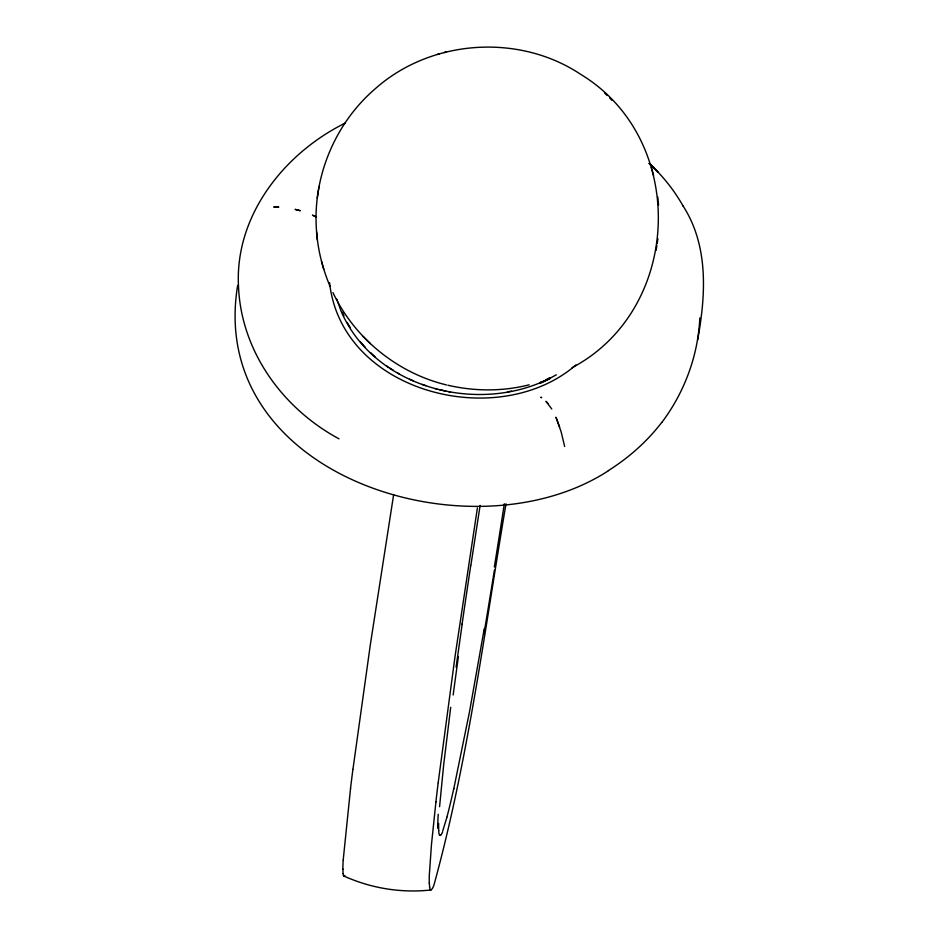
<?xml version="1.0" encoding="UTF-8"?>
<svg xmlns="http://www.w3.org/2000/svg" width="938" height="938" viewBox="0 0 938 938"><rect width="100%" height="100%" fill="white"/><g stroke="black" fill="none" stroke-linecap="round" stroke-linejoin="round"><path stroke-width="1.41" d="M438.621 823.388L438.667 830.622M429.416 873.747L431.468 844.505L435.936 801.779M343.214 859.947L350.578 788.108M439.57 806.727L443.697 764.587L450.709 707.287M572.11 367.684C682.77 309.036 688.199 139.645 580.915 74.489C518.855 32.994 430.319 39.267 374.79 89.157C333.482 124.813 311.146 180.975 316.927 235.25M661.876 422.381C684.494 392.272 698.13 355.584 699.83 317.912M697.638 339.943C705.845 295.06 708.811 245.65 682.852 205.598M438.198 782.62L454.93 657.186L477.407 507.915M352.993 768.972L370.487 643.667L393.667 494.502M456.103 667.117L462.223 623.782M470.911 565.063L480.127 505.406M319.026 186.521L317.243 198.106M504.327 503.8L501.853 519.722A329.109 12.393 -81.2 0 1 494.338 567.021M506.016 503.776C484.418 631.239 468.179 760.366 433.907 885.214A386.081 13.918 -80.9 0 1 432.301 888.673L431.023 889.974C401.323 893.257 371.061 888.333 343.859 876.022L343.601 875.752M656.131 250.305L656.87 245.533M657.175 243.505L657.913 238.721M484.289 628.495L469.446 712.106L453.734 789.034M237.642 285.41C206.231 476.973 472.177 559.517 608.492 470.688M446.922 817.256L442.748 830.869M344.844 875.412L343.859 876.022M575.932 364.964C497.996 432.395 341.713 392.717 329.59 282.795M556.316 374.778C483.527 416.859 373.641 390.02 340.388 309.54M345.512 122.96C284.566 152.859 234.887 215.271 238.475 285.773A235.59 192.126 6.7 0 0 245.65 328.019C260.26 375.575 295.47 415.405 339.017 438.832M545.459 380.183L550.524 377.651M540.863 382.493L544.31 380.758M546.197 380.547L549.985 378.659M545.564 379.972L550.196 377.697M540.288 383.325L545.459 380.922M540.323 382.376L542.035 381.649M437.284 54.427L439.453 53.841M444.014 52.551L445.984 52.024M529.173 384.803C502.674 391.568 474.593 391.439 448.001 385.248M507.458 391.885L511.515 391.111M440.379 835.266L439.746 835.348A328.957 12.018 -80.9 0 1 438.691 830.482M431.023 889.974L430.366 889.646A386.362 13.929 -80.9 0 1 429.651 887.465M448.47 391.65L450.439 392.049M439.148 389.598L445.89 391.087M435.15 388.602L437.038 389.129M446.629 384.967C397.442 373.16 354.564 338.278 332.92 292.574M425.723 385.67L422.065 384.416M413.224 380.84L409.554 379.222M316.516 216.924L312.471 215.154L316.188 216.877M397.595 372.984L399.283 373.981M389.727 368.059L393.081 370.17M386.339 365.761L387.863 366.864M374.966 356.721L370.522 352.594M649.202 163.447L654.267 168.336M649.143 163.4C662.674 175.687 674.094 190.179 683.122 206.055M649.928 164.115L658.148 172.123M363.065 336.39L370.334 343.625M609.641 97.998L612.092 100.436M604.811 93.202L607.132 95.524M548.038 403.528L545.975 401.288L551.779 409.027M365.152 347.189L360.063 341.455M347.201 322.379L350.214 327.538M342.393 312.26L343.976 315.789M330.035 286.301C322.695 268.995 318.005 250.563 316.575 231.815M559.634 427.036L555.964 417.211L561.123 431.785L564.653 446.476M336.871 299.21L337.223 300.254M337.657 301.52L338.946 305.331M339.31 306.386L340.025 308.485M651.406 167.621L653.61 175.347M321.546 261.479L323.751 269.206M429.663 887.36L429.323 882.939M657.749 196.851L658.089 200.263M658.23 201.576L658.582 205.012M317.056 236.564L317.407 239.976M343.074 873.489L342.898 869.092M429.287 883.174A390.337 14.058 -80.9 0 1 429.358 874.099M343.601 875.787A386.362 11.655 -80.9 0 1 343.062 873.618M342.862 869.28A390.337 11.807 -80.9 0 1 343.167 860.228M435.877 802.119A386.737 13.554 -81 0 1 438.14 782.96M350.507 788.483A386.737 12.077 -80.8 0 1 352.911 769.359M453.804 788.506A329.05 11.96 -80.8 0 1 446.98 816.881M442.572 831.971A329.754 12.042 -80.9 0 1 440.356 835.453M437.776 828.301A328.464 12.429 -80.7 0 1 438.21 814.313M453.16 694.999A327.831 10.001 -81.2 0 1 458.401 656.53M462.035 624.532A328.722 12.1 -81 0 1 470.759 565.438M494.408 570.14A327.432 10.377 -81.2 0 1 483.844 634.358M661.794 422.335A240.644 196.757 6.3 0 1 608.399 470.583M276.229 206.958L273.732 207.017L278.821 207.087L276.229 206.958M297.475 209.936L295.13 209.385L300.277 210.722L297.475 209.936M541.578 397.618L541.027 397.313L541.578 397.618"/></g></svg>
